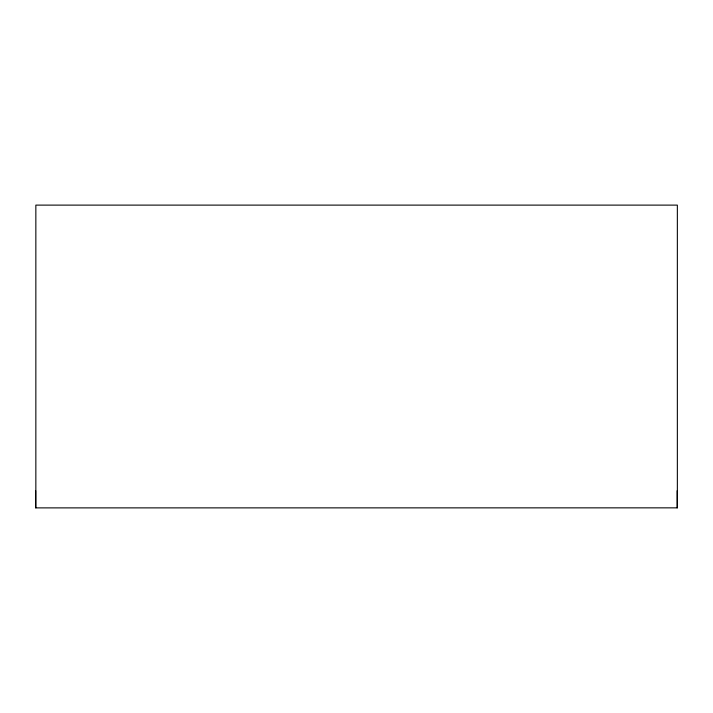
<?xml version="1.0" encoding="UTF-8"?>
<svg xmlns="http://www.w3.org/2000/svg" width="713" height="713" viewBox="0 0 713 713"><rect width="100%" height="100%" fill="white"/><g stroke="black" fill="none" stroke-linecap="round" stroke-linejoin="round"><path stroke-width="1.07" d="M677.154 490.704L677.154 507.888M35.846 507.852L35.846 205.112L677.35 205.112L677.35 507.852L35.65 507.888L35.65 490.704"/></g></svg>
